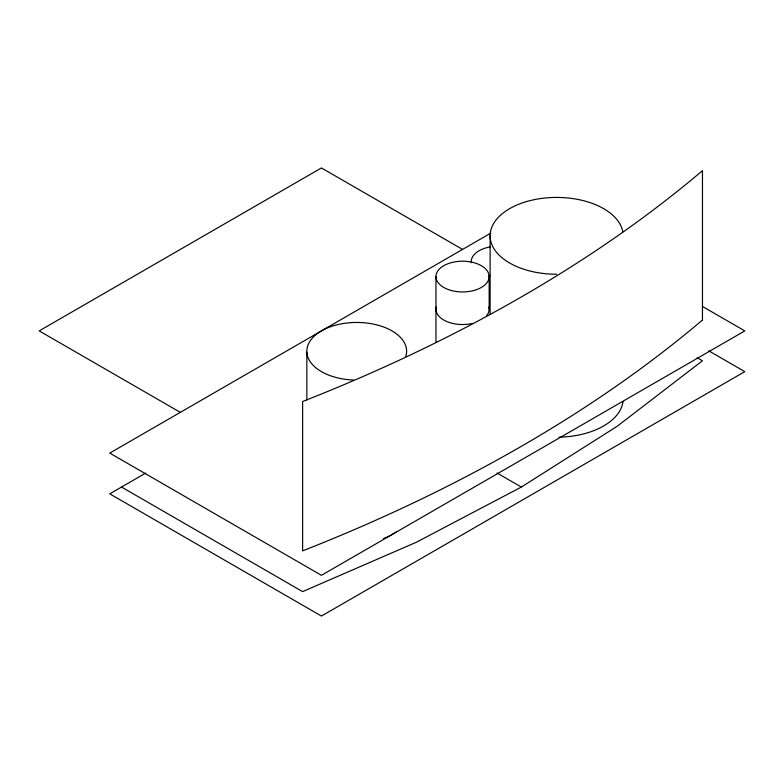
<?xml version="1.0" encoding="UTF-8"?>
<svg xmlns="http://www.w3.org/2000/svg" width="784" height="784" viewBox="0 0 784 784"><rect width="100%" height="100%" fill="white"/><g stroke="black" fill="none" stroke-linecap="round" stroke-linejoin="round"><path stroke-width="1.18" d="M121.52 487.05L302.624 591.616L416.245 542.303L521.36 487.05L617.047 426.369L702.464 360.767L697.172 357.71M490.784 233.122L109.76 453.103L321.44 575.319L744.8 330.897L702.464 306.456M145.746 473.066L109.76 493.842L321.44 616.057L744.8 371.636L708.814 350.86M462.56 249.42L321.44 167.943L39.2 330.897L180.32 412.364M497.027 473.007L521.36 487.05M490.118 235.837L490.118 314.051M489.167 276.576A26.607 15.366 0 0 1 449.252 289.884A26.607 15.366 0 0 1 449.252 263.267A26.607 15.366 0 0 1 489.167 276.576L489.167 309.17M435.953 276.576L435.953 342.167M306.858 352.202L306.858 399.86M556.64 274.243A66.522 38.406 0 0 1 490.157 237.16A66.522 38.406 0 0 1 552.054 197.519A66.522 38.406 0 0 1 622.81 231.868M488.902 306.975A26.607 15.366 0 0 1 486.766 315.55M471.86 323.557A26.607 15.366 0 0 1 436.218 306.975M353.594 380.015A49.892 28.802 0 0 1 307.083 348.321A49.892 28.802 0 0 1 363.776 322.743A49.892 28.802 0 0 1 405.789 356.465M490.343 276.38A26.607 15.366 0 0 1 488.54 276.037M471.302 262.738A26.607 15.366 0 0 1 490.343 246.901M622.996 401.526A66.522 38.406 0 0 1 559.012 437.168M395.94 532.022A49.892 28.802 0 0 1 383.69 538.441M702.464 320.029L702.464 170.657A1515.305 874.856 0 0 1 302.624 401.506L302.624 550.878A1515.305 874.856 0 0 0 702.464 320.029"/></g></svg>
